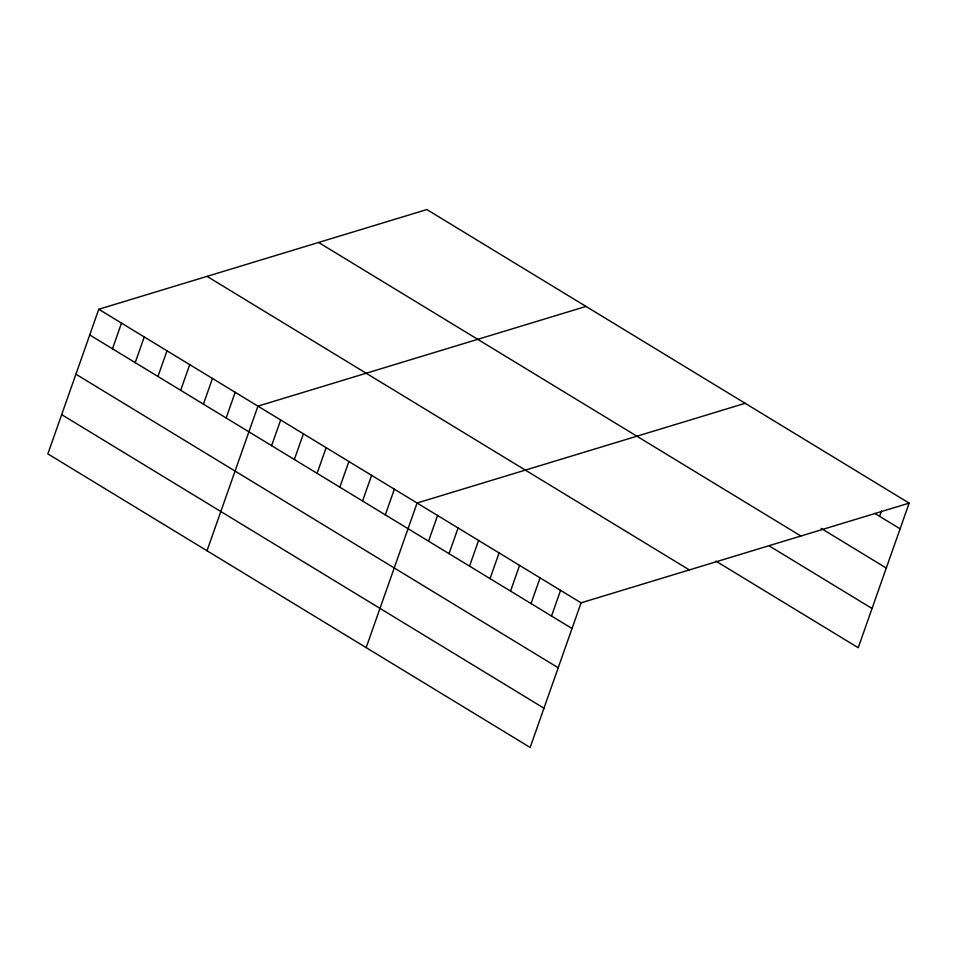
<?xml version="1.0" encoding="UTF-8"?>
<svg xmlns="http://www.w3.org/2000/svg" width="957" height="957" viewBox="0 0 957 957"><rect width="100%" height="100%" fill="white"/><g stroke="black" fill="none" stroke-linecap="round" stroke-linejoin="round"><path stroke-width="1.44" d="M909.15 503.119L426.858 209.559L98.774 309.267L47.85 453.881L530.142 747.441L581.078 602.826L909.15 503.119L858.226 647.733L715.944 561.137M112.471 348.791L121.515 323.107M135.2 362.631L144.256 336.948M157.941 376.472L166.985 350.788M180.682 390.312L189.725 364.629M203.41 404.153L212.466 378.47M226.151 417.994L235.195 392.298M207.011 550.754L257.935 406.139L586.007 306.431M271.621 445.663L280.676 419.979M294.361 459.504L303.405 433.82M317.102 473.344L326.146 447.661M339.831 487.185L348.886 461.501M362.571 501.025L371.615 475.342M385.312 514.866L394.356 489.171M366.16 647.626L417.096 503.011L745.168 403.304M428.545 541.172L437.588 515.488M449.036 553.648L458.092 527.965M469.54 566.125L478.584 540.442M490.032 578.602L499.087 552.919M510.536 591.079L519.579 565.396M531.027 603.556L540.083 577.872M551.531 616.033L560.575 590.349M879.603 516.325L881.517 510.918M874.782 513.395L900.106 528.802M821.178 528.42L886.29 568.051M318.585 242.468L800.889 536.016M769.56 546.1L872.042 608.485M207.047 276.37L689.339 569.917M98.774 309.267L581.078 602.826M89.731 334.95L572.023 628.51M75.914 374.199L558.206 667.759M61.667 414.632L543.971 708.192"/></g></svg>
